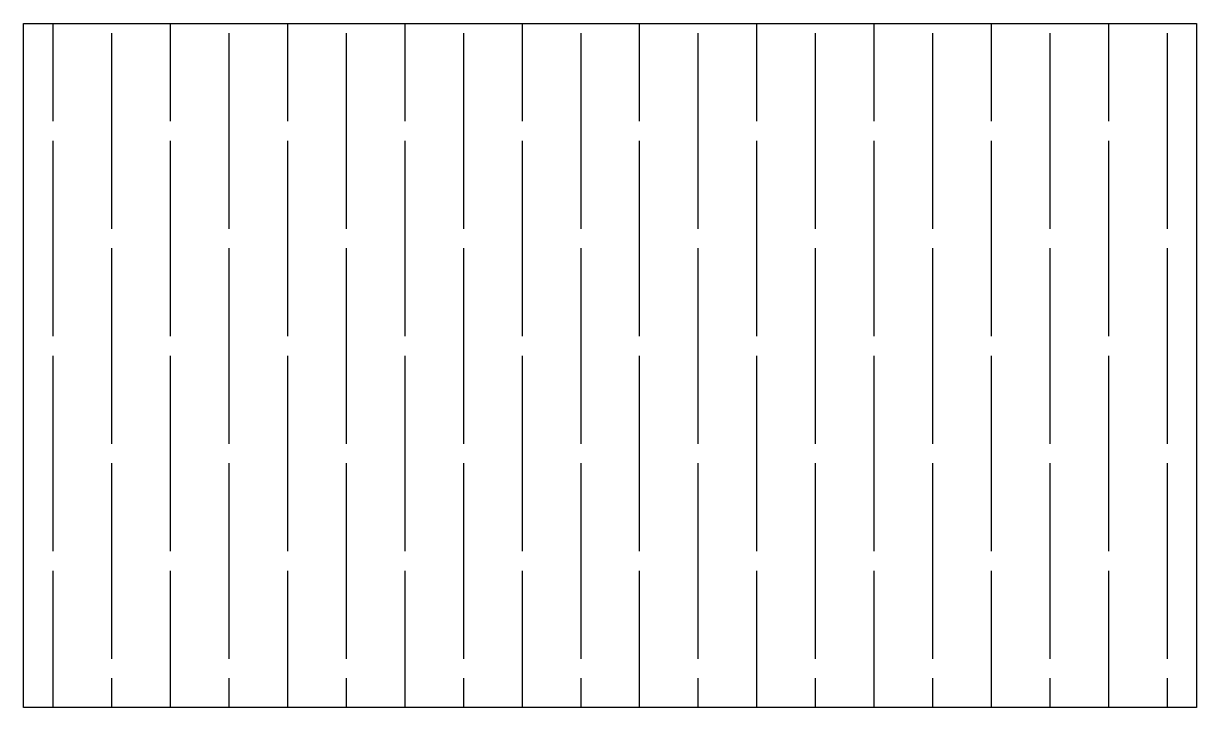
# Model space of a CAD drawing. Header units: millimetres. Extents: x 0 to 120, y 0 to 70.
import ezdxf

# ---------------------------------------------------------------- set-up
doc = ezdxf.new("R2010")
doc.units = ezdxf.units.MM
doc.layers.add('CUT', color=1, linetype='CONTINUOUS')

msp = doc.modelspace()

# ---------------------------------------------------------------- linework, layer by layer
at = {"layer": 'CUT'}
for p, q in [((3, 70), (3, 60)), ((15, 70), (15, 60)), ((27, 70), (27, 60)), ((39, 70), (39, 60)), ((51, 70), (51, 60)), ((63, 70), (63, 60)), ((75, 70), (75, 60)), ((87, 70), (87, 60)), ((99, 70), (99, 60)), ((111, 70), (111, 60)), ((9, 69), (9, 49)), ((21, 69), (21, 49)), ((33, 69), (33, 49)), ((45, 69), (45, 49)), ((57, 69), (57, 49)), ((69, 69), (69, 49)), ((81, 69), (81, 49)), ((93, 69), (93, 49)), ((105, 69), (105, 49)), ((117, 69), (117, 49)), ((3, 58), (3, 38)), ((15, 58), (15, 38)), ((27, 58), (27, 38)), ((39, 58), (39, 38)), ((51, 58), (51, 38)), ((63, 58), (63, 38)), ((75, 58), (75, 38)), ((87, 58), (87, 38)), ((99, 58), (99, 38)), ((111, 58), (111, 38)), ((9, 47), (9, 27)), ((21, 47), (21, 27)), ((33, 47), (33, 27)), ((45, 47), (45, 27)), ((57, 47), (57, 27)), ((69, 47), (69, 27)), ((81, 47), (81, 27)), ((93, 47), (93, 27)), ((105, 47), (105, 27)), ((117, 47), (117, 27)), ((3, 36), (3, 16)), ((15, 36), (15, 16)), ((27, 36), (27, 16)), ((39, 36), (39, 16)), ((51, 36), (51, 16)), ((63, 36), (63, 16)), ((75, 36), (75, 16)), ((87, 36), (87, 16)), ((99, 36), (99, 16)), ((111, 36), (111, 16)), ((9, 25), (9, 5)), ((21, 25), (21, 5)), ((33, 25), (33, 5)), ((45, 25), (45, 5)), ((57, 25), (57, 5)), ((69, 25), (69, 5)), ((81, 25), (81, 5)), ((93, 25), (93, 5)), ((105, 25), (105, 5)), ((117, 25), (117, 5)), ((3, 14), (3, 0)), ((15, 14), (15, 0)), ((27, 14), (27, 0)), ((39, 14), (39, 0)), ((51, 14), (51, 0)), ((63, 14), (63, 0)), ((75, 14), (75, 0)), ((87, 14), (87, 0)), ((99, 14), (99, 0)), ((111, 14), (111, 0)), ((9, 3), (9, 0)), ((21, 3), (21, 0)), ((33, 3), (33, 0)), ((45, 3), (45, 0)), ((57, 3), (57, 0)), ((69, 3), (69, 0)), ((81, 3), (81, 0)), ((93, 3), (93, 0)), ((105, 3), (105, 0)), ((117, 3), (117, 0))]:
    msp.add_line(p, q, dxfattribs=at)
msp.add_lwpolyline([(0, 70), (120, 70), (120, 0), (0, 0), (0, 70)], dxfattribs=at)

doc.saveas('drawing.dxf')
